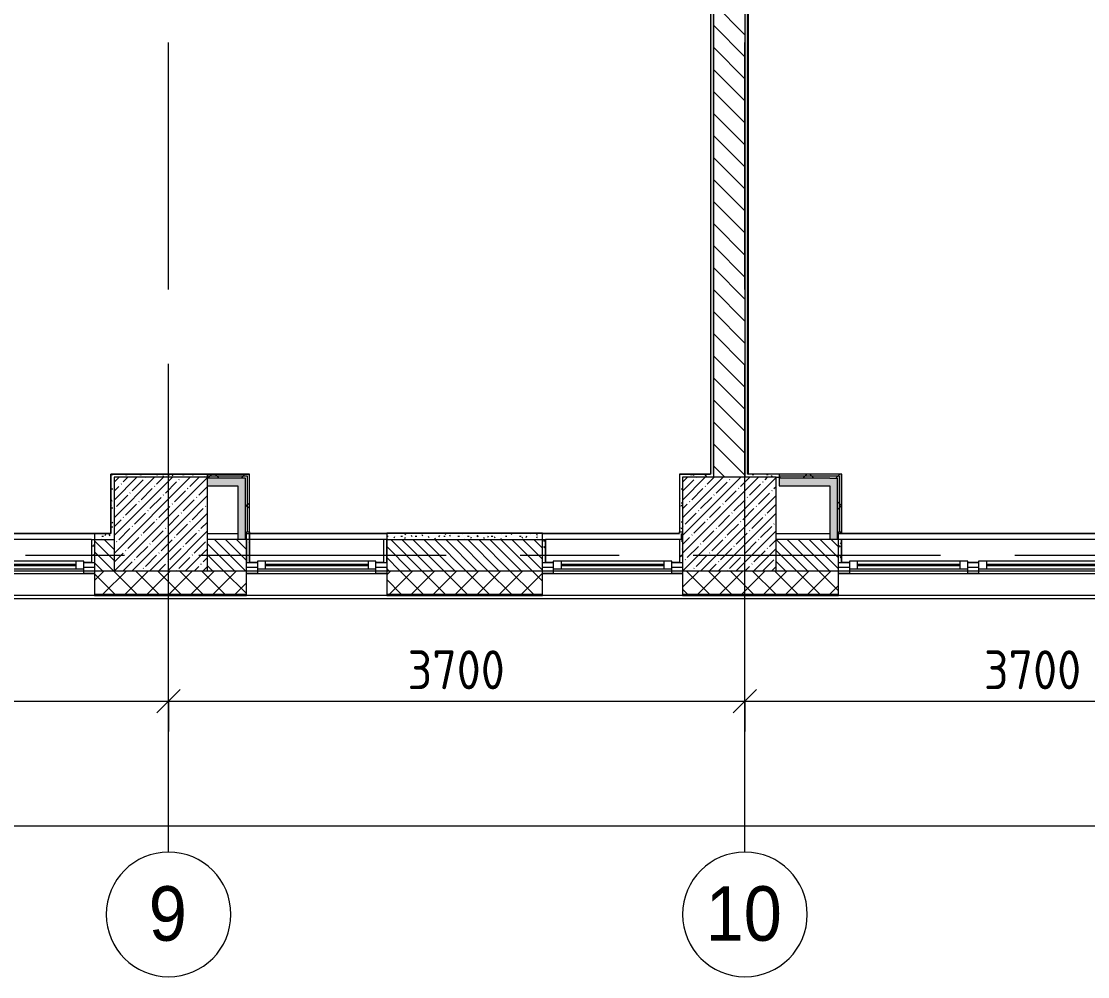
# Model space of a CAD drawing. Header units: millimetres. Extents: x -3708 to 187246, y -8553 to 29000.
# Drawn here: x 24964 to 31810, y -2706 to 3428 of the extents above; entities that cross this region are included whole.
import ezdxf

# ---------------------------------------------------------------- set-up
doc = ezdxf.new("R2010")
doc.units = ezdxf.units.MM
doc.linetypes.add('Осевая', pattern=[3175, 635, -476.25, 1587.5, -476.25])
for name, color, linetype, lineweight in [('A-ANNO-DIMS', 7, 'Continuous', 9), ('A-ANNO-DIMS-100', 7, 'Continuous', 9), ('A-GLAZ', 7, 'Continuous', 9), ('A-GLAZ-1', 7, 'Continuous', 13), ('A-WALL', 7, 'Continuous', 9), ('I-WALL', 7, 'Continuous', 9), ('S-COLS', 7, 'Continuous', 9), ('Оси', 7, 'Continuous', 9), ('Оси-1', 7, 'Continuous', 20), ('Оси-2', 7, 'Осевая', 9)]:
    doc.layers.add(name, color=color, linetype=linetype, lineweight=lineweight)
doc.layers.add('A-WALL-1', color=7, linetype='Continuous', lineweight=9, true_color=0x3c3c3c)
doc.layers.add('A-WALL-FNSH-1', color=7, linetype='Continuous', lineweight=9, true_color=0x3c3c3c)
doc.styles.add('Arial', font='arial.ttf', dxfattribs={"width": 0.9, "height": 350})
doc.styles.add('ISOCPEUR', font='isocpeur.ttf', dxfattribs={"width": 0.9, "height": 250})
doc.dimstyles.new('ISO-2_5_0_9К_БОЛЬШОЙ', dxfattribs={"dimscale": 304.8, "dimtxt": 248.995294, "dimasz": 0.492126, "dimexe": 0.393701, "dimexo": 0.984252, "dimgap": 0, "dimtad": 1, "dimdec": 0, "dimrnd": 10, "dimzin": 0, "dimdsep": 46, "dimtxsty": 'ISOCPEUR', "dimblk1": 'OBLIQUE', "dimblk2": 'OBLIQUE', "dimsah": 1, "dimcen": 0.09, "dimdle": 0.393701, "dimazin": 0, "dimtfac": 1, "dimtdec": 4, "dimtix": 1, "dimtmove": 0, "dimatfit": 3, "dimfxl": 1, "dimtvp": 1, "dimtolj": 1, "dimtzin": 0, "dimarcsym": 2})
pattern_1 = [(135, (0, 0), (-35.35534, -35.35534), [])]
pattern_2 = [(0, (0, 0), (121.92, 30.48), [10.058, -81.382, 10.058, -81.382, -487.68]), (0, (0, 0), (121.92, 30.48), [-182.88, 10.058, -172.822, 10.058, -81.382, -213.36]), (0, (0, 0), (121.92, 30.48), [-457.2, 10.058, -50.902, 10.058, -142.342]), (120, (45.72, 15.24), (-87.356454, 90.345817), [10.058, -81.382, 10.058, -81.382, -487.68]), (120, (45.72, 15.24), (-87.356454, 90.345817), [-182.88, 10.058, -172.822, 10.058, -81.382, -213.36]), (120, (45.72, 15.24), (-87.356454, 90.345817), [-457.2, 10.058, -50.902, 10.058, -142.342]), (240, (60.96, 76.2), (-34.563546, -120.825817), [10.058, -81.382, 10.058, -81.382, -487.68]), (240, (60.96, 76.2), (-34.563546, -120.825817), [-182.88, 10.058, -172.822, 10.058, -81.382, -213.36]), (240, (60.96, 76.2), (-34.563546, -120.825817), [-457.2, 10.058, -50.902, 10.058, -142.342])]
pattern_3 = [(45, (0, 0), (-106.066, 106.066), []), (135, (0, 0), (-106.066, -106.066), [])]

# ---------------------------------------------------------------- blocks, each defined once
blk = doc.blocks.new('BSC_Колонна _Прямоугольная - 600х600-V1-План заполнения и маркировки дверных проемов 1 этажа в осях 1-12')
at = {"layer": 'S-COLS'}
h = blk.add_hatch(dxfattribs=at)
h.set_pattern_fill('FP_4', color=256, style=0, pattern_type=2)
h.set_pattern_definition([(45, (-25860, -200), (-57.02463, 57.02463), []), (45, (-25802.975, -200), (-57.02463, 57.02463), [100.806, -20.161, 3.353, -16.808])])
h.paths.add_polyline_path([(300, -300), (300, 300), (-300, 300), (-300, -300)])
for p, q in [((300, 300), (-300, 300)), ((-300, 300), (-300, -300)), ((300, -300), (300, 300)), ((-300, -300), (300, -300))]:
    blk.add_line(p, q, dxfattribs=at)
blk = doc.blocks.new('BSC_Колонна _Прямоугольная - 600х600-V2-План заполнения и маркировки дверных проемов 1 этажа в осях 1-12')
at = {"layer": 'S-COLS'}
h = blk.add_hatch(dxfattribs=at)
h.set_pattern_fill('FP_5', color=256, style=0, pattern_type=2)
h.set_pattern_definition([(45, (-29509.74, -200), (-57.02463, 57.02463), []), (45, (-29452.72, -200), (-57.02463, 57.02463), [100.806, -20.161, 3.353, -16.808])])
h.paths.add_polyline_path([(-300, -300), (300, -300), (300, 300), (-300, 300), (-300, -280)])
for p, q in [((300, 300), (-300, 300)), ((-300, 300), (-300, -300)), ((300, -300), (300, 300)), ((-300, -300), (300, -300))]:
    blk.add_line(p, q, dxfattribs=at)
blk = doc.blocks.new('120_Окно_СКБ_2Ст - 120_Окно_СКБ_2Ст 2800х2500_створка_-22445922-План заполнения и маркировки дверных проемов 1 этажа в осях 1-12')
at = {"layer": 'A-GLAZ'}
for p, q in [((1400, -57), (-1400, -57)), ((-1380, -127), (-1330, -127)), ((-1280, -107), (450, -107)), ((450, -117), (-1280, -117)), ((500, -127), (570, -127)), ((620, -107), (1280, -107)), ((1280, -117), (620, -117)), ((1330, -127), (1380, -127))]:
    blk.add_line(p, q, dxfattribs=at)
at = {"layer": 'A-GLAZ-1'}
for p, q in [((-1400, -127), (-1400, -57)), ((-1400, -57), (-1330, -57)), ((-1330, -57), (-1330, -127)), ((500, -127), (500, -57)), ((500, -57), (570, -57)), ((570, -57), (570, -127)), ((1330, -127), (1330, -57)), ((1330, -57), (1400, -57)), ((1400, -57), (1400, -127)), ((-1330, -127), (-1400, -127)), ((500, -87), (-1330, -87)), ((-1330, -87), (-1330, -137)), ((-1280, -137), (-1280, -87)), ((450, -137), (450, -87)), ((500, -137), (500, -87)), ((570, -127), (500, -127)), ((1330, -87), (570, -87)), ((570, -87), (570, -137)), ((620, -137), (620, -87)), ((1280, -137), (1280, -87)), ((1330, -137), (1330, -87)), ((1400, -127), (1330, -127)), ((-1330, -137), (500, -137)), ((570, -137), (1330, -137))]:
    blk.add_line(p, q, dxfattribs=at)
blk = doc.blocks.new('120_Окно_СКБ_1Ст - 120_Окно_СКБ_1Ст 900х2500_h_-V52-План заполнения и маркировки дверных проемов 1 этажа в осях 1-12')
at = {"layer": 'A-GLAZ'}
for p, q in [((450, -57), (-450, -57)), ((-430, -127), (-380, -127)), ((-330, -107), (330, -107)), ((330, -117), (-330, -117)), ((380, -127), (430, -127))]:
    blk.add_line(p, q, dxfattribs=at)
at = {"layer": 'A-GLAZ-1'}
for p, q in [((-450, -127), (-450, -57)), ((-450, -57), (-380, -57)), ((-380, -57), (-380, -127)), ((380, -127), (380, -57)), ((380, -57), (450, -57)), ((450, -57), (450, -127)), ((-380, -127), (-450, -127)), ((380, -87), (-380, -87)), ((-380, -87), (-380, -137)), ((-330, -137), (-330, -87)), ((330, -137), (330, -87)), ((380, -137), (380, -87)), ((450, -127), (380, -127)), ((-380, -137), (380, -137))]:
    blk.add_line(p, q, dxfattribs=at)
blk = doc.blocks.new('120_Окно_СКБ_1Ст - 120_Окно_СКБ_1Ст 900х2500_h_-V53-План заполнения и маркировки дверных проемов 1 этажа в осях 1-12')
at = {"layer": 'A-GLAZ'}
for p, q in [((450, -57), (-450, -57)), ((-430, -127), (-380, -127)), ((-330, -107), (330, -107)), ((330, -117), (-330, -117)), ((380, -127), (430, -127))]:
    blk.add_line(p, q, dxfattribs=at)
at = {"layer": 'A-GLAZ-1'}
for p, q in [((-450, -127), (-450, -57)), ((-450, -57), (-380, -57)), ((-380, -57), (-380, -127)), ((380, -127), (380, -57)), ((380, -57), (450, -57)), ((450, -57), (450, -127)), ((-380, -127), (-450, -127)), ((380, -87), (-380, -87)), ((-380, -87), (-380, -137)), ((-330, -137), (-330, -87)), ((330, -137), (330, -87)), ((380, -137), (380, -87)), ((450, -127), (380, -127)), ((-380, -137), (380, -137))]:
    blk.add_line(p, q, dxfattribs=at)
blk = doc.blocks.new('Ось сетки - D8-29747960-План заполнения и маркировки дверных проемов 1 этажа в осях 1-12')
at = {"layer": 'Оси-1'}
for start, end in [(360, 180), (180, 360)]:
    blk.add_arc((0, 0), 4, start, end, dxfattribs=at)
blk = doc.blocks.new('DIMBLOCK8-План заполнения и маркировки дверных проемов 1 этажа в осях 1-12')
at = {"layer": 'A-ANNO-DIMS-100'}
for p, q in [((22210, -1131.5), (22210, -817.6)), ((25910, -1131.5), (25910, -817.6)), ((22210, -937.6), (25910, -937.6)), ((22210, -937.6), (22210, -1131.5)), ((25910, -937.6), (25910, -1131.5))]:
    blk.add_line(p, q, dxfattribs=at)
at = {"layer": 'A-ANNO-DIMS-100', "lineweight": 20}
for p, q in [((22210, -937.6), (22285, -862.6)), ((25910, -937.6), (25985, -862.6)), ((22210, -937.6), (22135, -1012.6)), ((25910, -937.6), (25835, -1012.6))]:
    blk.add_line(p, q, dxfattribs=at)
at = {"layer": 'A-ANNO-DIMS-100', "color": 0, "insert": (23744, -611), "char_height": 250, "width": 758.478, "attachment_point": 1, "line_spacing_factor": 1.149209, "style": 'ISOCPEUR'}
blk.add_mtext('3700', dxfattribs=at)
blk = doc.blocks.new('_Oblique')
at = {"color": 0, "linetype": 'ByBlock', "lineweight": -2}
blk.add_line((-0.5, -0.5), (0.5, 0.5), dxfattribs=at)
blk = doc.blocks.new('DIMBLOCK9-План заполнения и маркировки дверных проемов 1 этажа в осях 1-12')
at = {"layer": 'A-ANNO-DIMS-100'}
for p, q in [((25910, -1131.5), (25910, -817.6)), ((29610, -1131.5), (29610, -817.6)), ((25910, -937.6), (29610, -937.6)), ((25910, -937.6), (25910, -1131.5)), ((29610, -937.6), (29610, -1131.5))]:
    blk.add_line(p, q, dxfattribs=at)
at = {"layer": 'A-ANNO-DIMS-100', "lineweight": 20}
for p, q in [((25910, -937.6), (25985, -862.6)), ((29610, -937.6), (29685, -862.6)), ((25910, -937.6), (25835, -1012.6)), ((29610, -937.6), (29535, -1012.6))]:
    blk.add_line(p, q, dxfattribs=at)
at = {"layer": 'A-ANNO-DIMS-100', "color": 0, "insert": (27444, -611), "char_height": 250, "width": 758.478, "attachment_point": 1, "line_spacing_factor": 1.149209, "style": 'ISOCPEUR'}
blk.add_mtext('3700', dxfattribs=at)
blk = doc.blocks.new('DIMBLOCK10-План заполнения и маркировки дверных проемов 1 этажа в осях 1-12')
at = {"layer": 'A-ANNO-DIMS-100'}
for p, q in [((29610, -1131.5), (29610, -817.6)), ((33310, -1131.5), (33310, -817.6)), ((29610, -937.6), (33310, -937.6)), ((29610, -937.6), (29610, -1131.5)), ((33310, -937.6), (33310, -1131.5))]:
    blk.add_line(p, q, dxfattribs=at)
at = {"layer": 'A-ANNO-DIMS-100', "lineweight": 20}
for p, q in [((29610, -937.6), (29685, -862.6)), ((33310, -937.6), (33385, -862.6)), ((29610, -937.6), (29535, -1012.6)), ((33310, -937.6), (33235, -1012.6))]:
    blk.add_line(p, q, dxfattribs=at)
at = {"layer": 'A-ANNO-DIMS-100', "color": 0, "insert": (31144, -611), "char_height": 250, "width": 758.478, "attachment_point": 1, "line_spacing_factor": 1.149209, "style": 'ISOCPEUR'}
blk.add_mtext('3700', dxfattribs=at)
blk = doc.blocks.new('DIMBLOCK25-План заполнения и маркировки дверных проемов 1 этажа в осях 1-12')
at = {"layer": 'A-ANNO-DIMS-100'}
for p, q in [((110, -1931.5), (110, -1617.6)), ((38310, -1931.5), (38310, -1617.6)), ((-10, -1737.6), (38430, -1737.6)), ((110, -1737.6), (110, -1931.5)), ((38310, -1737.6), (38310, -1931.5))]:
    blk.add_line(p, q, dxfattribs=at)
at = {"layer": 'A-ANNO-DIMS-100', "lineweight": 20}
for p, q in [((110, -1737.6), (185, -1662.6)), ((38310, -1737.6), (38385, -1662.6)), ((110, -1737.6), (35, -1812.6)), ((38310, -1737.6), (38235, -1812.6))]:
    blk.add_line(p, q, dxfattribs=at)
at = {"layer": 'A-ANNO-DIMS-100', "color": 0, "insert": (18815, -1411), "char_height": 250, "width": 948.097, "attachment_point": 1, "line_spacing_factor": 1.149209, "style": 'ISOCPEUR'}
blk.add_mtext('38200', dxfattribs=at)

msp = doc.modelspace()

# ---------------------------------------------------------------- hatches: boundary and pattern name
at = {"layer": 'A-WALL'}
h = msp.add_hatch(dxfattribs=at)
h.set_pattern_fill('FP_33', color=256, style=0, pattern_type=2)
h.set_pattern_definition(pattern_1)
h.paths.add_polyline_path([(6830, -100), (7660, -100), (7660, 100), (6830, 100), (6830, -80)])
h.paths.add_polyline_path([(28309.7, -100), (28309.7, 100), (27310, 100), (27310, -100), (27860.7, -100)])
h.paths.add_polyline_path([(22510, -100), (22635, -100), (22635, 100), (22510, 100), (22510, -80)])
h.paths.add_polyline_path([(21910, -100), (21910, 100), (21610, 100), (21610, -100)])
h.paths.add_polyline_path([(20510, -100), (20710, -100), (20710, 100), (19360, 100), (19360, -100), (19735.8, -100)])
h.paths.add_polyline_path([(25435, -100), (25560, -100), (25560, 100), (25435, 100), (25435, -80)])
h.paths.add_polyline_path([(12160, -100), (12160, 100), (12010, 100), (12010, -100)])
h.paths.add_polyline_path([(26160, -100), (26410, -100), (26410, 100), (26160, 100), (26160, -80)])
h.paths.add_polyline_path([(16510, -100), (16660, -100), (16660, 100), (16510, 100), (16510, -80)])
h.paths.add_polyline_path([(9338.7, -100), (9910, -100), (9910, 100), (9159.7, 100), (9159.7, -100)])
h.paths.add_polyline_path([(14860, -100), (15610, -100), (15610, 100), (14860, 100), (14860, -80)])
h = msp.add_hatch(dxfattribs=at)
h.set_pattern_fill('FP_33', color=256, style=0, pattern_type=2)
h.set_pattern_definition(pattern_1)
h.paths.add_polyline_path([(29809.7, -100), (30210, -100), (30210, 100), (29809.7, 100), (29809.7, -80)])
h = msp.add_hatch(dxfattribs=at)
h.set_pattern_fill('FP_8', color=256, style=0, pattern_type=2)
h.set_pattern_definition([(45, (0, 0), (-70.71068, 70.71068), []), (135, (0, 0), (-70.71068, -70.71068), [])])
h.paths.add_polyline_path([(27310, -250), (28309.7, -250), (28309.7, -100), (27310, -100), (27310, -211.8)])
h.paths.add_polyline_path([(33870, -250), (33870, -100), (33010, -100), (33010, -250), (33277.3, -250)])
h.paths.add_polyline_path([(35970, -250), (37090, -250), (37090, -100), (35970, -100), (35970, -190.3)])
h.paths.add_polyline_path([(38640, -250), (38640, -100), (37990, -100), (37990, -250)])
h.paths.add_polyline_path([(17027.5, -250), (17260, -250), (17260, -100), (16510, -100), (16510, -250)])
h.paths.add_polyline_path([(25435, -250), (26410, -250), (26410, -100), (25435, -100), (25435, -216.5)])
h.paths.add_polyline_path([(6830, -250), (8259.7, -250), (8259.7, -100), (6830, -100)])
h.paths.add_polyline_path([(9159.7, -250), (9910, -250), (9910, -100), (9159.7, -100), (9159.7, -118)])
h.paths.add_polyline_path([(19360, -250), (20710, -250), (20710, -100), (19360, -100), (19360, -231.6)])
h.paths.add_polyline_path([(22635, -250), (22635, -100), (21610, -100), (21610, -250), (22444.1, -250)])
h.paths.add_polyline_path([(29209.7, -250), (30210, -250), (30210, -100), (29209.7, -100), (29209.7, -207.1)])
h.paths.add_polyline_path([(15610, -250), (15610, -100), (14860, -100), (14860, -250)])
h.paths.add_polyline_path([(12760, -250), (12760, -100), (12010, -100), (12010, -250)])
h.paths.add_polyline_path([(3135, -250), (3730, -250), (3730, -100), (-260, -100), (-260, -250), (777.6, -250)])
at = {"layer": 'I-WALL'}
h = msp.add_hatch(dxfattribs=at)
h.set_pattern_fill('FP_20', color=256, style=0, pattern_type=2)
h.set_pattern_definition([(135, (0, 0), (-70.71068, -70.71068), [])])
h.paths.add_polyline_path([(29409.7, 500), (29609.7, 500), (29609.7, 7300), (29409.7, 7300), (29409.7, 1524.9)])
h = msp.add_hatch(dxfattribs=at)
h.set_pattern_fill('FP_86', color=256, style=0, pattern_type=2)
h.set_pattern_definition(pattern_2)
h.paths.add_polyline_path([(29609.7, 520), (29628.7, 520), (29628.7, 7280), (29609.7, 7280), (29609.7, 858)])
h = msp.add_hatch(dxfattribs=at)
h.set_pattern_fill('FP_86', color=256, style=0, pattern_type=2)
h.set_pattern_definition(pattern_2)
h.paths.add_polyline_path([(29389.7, 520), (29409.7, 520), (29409.7, 6990), (29389.7, 6990), (29389.7, 520.1)])
h = msp.add_hatch(dxfattribs=at)
h.set_pattern_fill('FP_86', color=256, style=0, pattern_type=2)
h.set_pattern_definition(pattern_2)
h.paths.add_polyline_path([(25560, 140), (25560, 520), (25540, 520), (25540, 140)])
h = msp.add_hatch(dxfattribs=at)
h.set_pattern_fill('FP_86', color=256, style=0, pattern_type=2)
h.set_pattern_definition(pattern_2)
h.paths.add_polyline_path([(26160, 500), (26160, 520), (25560, 520), (25560, 500)])
h = msp.add_hatch(dxfattribs=at)
h.set_pattern_fill('FP_87', color=256, style=0, pattern_type=2)
h.set_pattern_definition(pattern_3)
h.paths.add_polyline_path([(26403.5, 507.5), (26416, 507.5), (26416, 520), (26160, 520), (26160, 507.5), (26353.5, 507.5)])
h = msp.add_hatch(dxfattribs=at)
h.set_pattern_fill('FP_87', color=256, style=0, pattern_type=2)
h.set_pattern_definition(pattern_3)
h.paths.add_polyline_path([(26353.5, 495), (26403.5, 495), (26403, 507.5), (26160, 507.5), (26160, 495)])
for points in [[(26353.5, 445), (26353.5, 495), (26160, 495), (26160, 445)], [(26353.5, 100), (26403.5, 100), (26403.5, 495), (26353.5, 495), (26353.5, 138.2)], [(30155, 445), (30155, 495), (29829.7, 495), (29829.7, 445)], [(30155, 100), (30205, 100), (30205, 495), (30155, 495), (30155, 115.8)]]:
    msp.add_hatch(color=256, dxfattribs=at).paths.add_polyline_path(points)
h = msp.add_hatch(dxfattribs=at)
h.set_pattern_fill('FP_87', color=256, style=0, pattern_type=2)
h.set_pattern_definition(pattern_3)
h.paths.add_polyline_path([(26410, 100), (26410, 150), (26416, 150), (26416, 507.5), (26403.5, 507.5), (26403.5, 100)])
h = msp.add_hatch(dxfattribs=at)
h.set_pattern_fill('FP_87', color=256, style=0, pattern_type=2)
h.set_pattern_definition(pattern_3)
h.paths.add_polyline_path([(26428.5, 150), (26428.5, 520), (26416, 520), (26416, 150)])
h = msp.add_hatch(dxfattribs=at)
h.set_pattern_fill('FP_86', color=256, style=0, pattern_type=2)
h.set_pattern_definition(pattern_2)
h.paths.add_polyline_path([(29209.7, 150), (29209.7, 520), (29189.7, 520), (29189.7, 150), (29199.7, 150)])
h = msp.add_hatch(dxfattribs=at)
h.set_pattern_fill('FP_86', color=256, style=0, pattern_type=2)
h.set_pattern_definition(pattern_2)
h.paths.add_polyline_path([(29389.7, 500), (29409.7, 500), (29409.7, 520), (29209.7, 520), (29209.7, 500), (29214.9, 500)])
h = msp.add_hatch(dxfattribs=at)
h.set_pattern_fill('FP_86', color=256, style=0, pattern_type=2)
h.set_pattern_definition(pattern_2)
h.paths.add_polyline_path([(29809.7, 500), (29829.7, 500), (29829.7, 520), (29609.7, 520), (29609.7, 500), (29628.7, 500)])
h = msp.add_hatch(dxfattribs=at)
h.set_pattern_fill('FP_87', color=256, style=0, pattern_type=2)
h.set_pattern_definition(pattern_3)
h.paths.add_polyline_path([(30205, 507.5), (30217.5, 507.5), (30217.5, 520), (29829.7, 520), (29829.7, 507.5), (30155, 507.5)])
h = msp.add_hatch(dxfattribs=at)
h.set_pattern_fill('FP_87', color=256, style=0, pattern_type=2)
h.set_pattern_definition(pattern_3)
h.paths.add_polyline_path([(30155, 495), (30205, 495), (30204.5, 507.5), (29829.7, 507.5), (29829.7, 495)])
h = msp.add_hatch(dxfattribs=at)
h.set_pattern_fill('FP_87', color=256, style=0, pattern_type=2)
h.set_pattern_definition(pattern_3)
h.paths.add_polyline_path([(30210, 100), (30210, 150), (30217.5, 150), (30217.5, 507.5), (30205, 507.5), (30205, 100)])
h = msp.add_hatch(dxfattribs=at)
h.set_pattern_fill('FP_87', color=256, style=0, pattern_type=2)
h.set_pattern_definition(pattern_3)
h.paths.add_polyline_path([(30230, 150), (30230, 520), (30217.5, 520), (30217.5, 150)])
h = msp.add_hatch(dxfattribs=at)
h.set_pattern_fill('FP_86', color=256, style=0, pattern_type=2)
h.set_pattern_definition(pattern_2)
h.paths.add_polyline_path([(25560, 100), (25560, 140), (25435, 140), (25435, 100)])
h = msp.add_hatch(dxfattribs=at)
h.set_pattern_fill('FP_86', color=256, style=0, pattern_type=2)
h.set_pattern_definition(pattern_2)
h.paths.add_polyline_path([(27310, 100), (28309.7, 100), (28309.7, 140), (27310, 140), (27310, 123.2)])
h = msp.add_hatch(dxfattribs=at)
h.set_pattern_fill('FP_86', color=256, style=0, pattern_type=2)
h.set_pattern_definition(pattern_2)
h.paths.add_polyline_path([(25435, -48), (25435, 100), (25415, 100), (25415, -48)])
h = msp.add_hatch(dxfattribs=at)
h.set_pattern_fill('FP_86', color=256, style=0, pattern_type=2)
h.set_pattern_definition(pattern_2)
h.paths.add_polyline_path([(26430, -48), (26430, 100), (26410, 100), (26410, -48)])
h = msp.add_hatch(dxfattribs=at)
h.set_pattern_fill('FP_86', color=256, style=0, pattern_type=2)
h.set_pattern_definition(pattern_2)
h.paths.add_polyline_path([(28309.7, -48), (28329.7, -48), (28329.7, 100), (28309.7, 100)])
h = msp.add_hatch(dxfattribs=at)
h.set_pattern_fill('FP_86', color=256, style=0, pattern_type=2)
h.set_pattern_definition(pattern_2)
h.paths.add_polyline_path([(29209.7, -48), (29209.7, 100), (29189.7, 100), (29189.7, -48)])
h = msp.add_hatch(dxfattribs=at)
h.set_pattern_fill('FP_86', color=256, style=0, pattern_type=2)
h.set_pattern_definition(pattern_2)
h.paths.add_polyline_path([(30230, -48), (30230, 100), (30210, 100), (30210, -48)])

# ---------------------------------------------------------------- linework, layer by layer
at = {"layer": 'A-WALL'}
for p, q in [((29389.7, 6962), (29389.7, 520)), ((26160, 500), (26160, 520)), ((26416, 507.5), (26160, 507.5)), ((26403.5, 495), (26160, 495)), ((26403.5, 100), (26403.5, 495)), ((26416, 150), (26416, 507.5)), ((29628.7, 520), (29630.7, 520)), ((29829.7, 520), (29829.7, 500)), ((30217.5, 507.5), (29829.7, 507.5)), ((30155, 495), (29829.7, 495)), ((30155, 495), (30205, 495)), ((30205, 100), (30205, 495)), ((30217.5, 150), (30217.5, 507.5)), ((25435, 140), (25540, 140)), ((28309.7, 140), (27310, 140)), ((25415, 100), (25560, 100)), ((27310, 100), (28329.7, 100)), ((22510, -100), (25435, -100)), ((25435, -100), (25560, -100)), ((26160, -100), (29209.7, -100)), ((29809.7, -100), (33010, -100)), ((25435, -258), (22635, -258)), ((25435, -250), (26410, -250)), ((25435, -253), (26410, -253)), ((27310, -258), (26410, -258)), ((27310, -250), (28309.7, -250)), ((27310, -253), (28309.7, -253)), ((29209.7, -258), (28309.7, -258)), ((29209.7, -250), (30210, -250)), ((29209.7, -253), (30210, -253)), ((33010, -258), (30210, -258)), ((38640, -280), (-290, -280))]:
    msp.add_line(p, q, dxfattribs=at)
at = {"layer": 'A-WALL-1'}
for p, q in [((29608.7, 7300), (29608.7, 500)), ((29609.7, 7300), (29609.7, 500)), ((29628.7, 520), (29628.7, 7280)), ((29409.7, 500), (29409.7, 6990)), ((26428.5, 150), (26428.5, 520)), ((29189.7, 520), (29189.7, 150)), ((29389.7, 520), (29388.7, 520)), ((30230, 520), (29630.7, 520)), ((29809.7, 500), (29829.7, 500)), ((29829.7, 500), (29829.7, 445)), ((30230, 150), (30230, 520)), ((26160, 445), (26353.5, 445)), ((26353.5, 445), (26353.5, 100)), ((29829.7, 445), (30155, 445)), ((30155, 445), (30155, 100)), ((25435, 140), (25435, -250)), ((25540, 141), (25540, 140)), ((26410, -250), (26410, 150)), ((26410, 150), (26428.5, 150)), ((27310, 140), (27310, -250)), ((28309.7, -250), (28309.7, 140)), ((29189.7, 150), (29209.7, 150)), ((30210, -250), (30210, 150)), ((30210, 150), (30230, 150)), ((25415, 100), (25415, -48)), ((26430, 100), (26160, 100)), ((26410, 100), (26410, -48)), ((26430, -48), (26430, 100)), ((27290, 100), (27290, -48)), ((27310, 100), (27290, 100)), ((27310, -48), (27310, 100)), ((28329.7, -48), (28329.7, 100)), ((29189.7, 100), (29189.7, -48)), ((29209.7, 100), (29189.7, 100)), ((30230, 100), (29809.7, 100)), ((30230, -48), (30230, 100)), ((25415, -48), (25435, -48)), ((26410, -48), (26430, -48)), ((27290, -48), (27310, -48)), ((28309.7, -48), (28329.7, -48)), ((29189.7, -48), (29209.7, -48)), ((30210, -48), (30230, -48)), ((29209.7, -100), (29209.7, -250))]:
    msp.add_line(p, q, dxfattribs=at)
at = {"layer": 'A-WALL-FNSH-1'}
for p, q in [((29629.7, 7279), (29629.7, 520)), ((29630.7, 521), (29630.7, 7279)), ((29388.7, 6962), (29388.7, 521)), ((25539, 521), (25539, 141)), ((26429.5, 521), (25539, 521)), ((25540, 141), (25540, 520)), ((25540, 520), (26428.5, 520)), ((26429.5, 100), (26429.5, 521)), ((29388.7, 521), (29188.7, 521)), ((29188.7, 521), (29188.7, 150)), ((29189.7, 520), (29388.7, 520)), ((30231, 521), (29630.7, 521)), ((30231, 141), (30231, 521)), ((25435, 141), (25435, 140)), ((25435, 141), (25540, 141)), ((26428.5, 140), (26428.5, 100)), ((28309.7, 141), (27310, 141)), ((27310, 141), (27310, 140)), ((28309.7, 140), (28309.7, 141)), ((29188.7, 150), (29189.7, 150)), ((25414, 100), (25414, -48)), ((25415, 100), (25414, 100)), ((26431, 100), (26430, 100)), ((26431, -48), (26431, 100)), ((27289, 100), (27289, -48)), ((27290, 100), (27289, 100)), ((28330.7, 100), (28329.7, 100)), ((28330.7, -48), (28330.7, 100)), ((29188.7, 100), (29188.7, -48)), ((29189.7, 100), (29188.7, 100)), ((30231, 100), (30230, 100)), ((30231, -48), (30231, 100)), ((25414, -48), (25415, -48)), ((26430, -48), (26431, -48)), ((27289, -48), (27290, -48)), ((28329.7, -48), (28330.7, -48)), ((29188.7, -48), (29189.7, -48)), ((30230, -48), (30231, -48)), ((25435, -250), (25435, -258)), ((25435, -258), (26410, -258)), ((26410, -258), (26410, -250)), ((27310, -250), (27310, -258)), ((27310, -258), (28309.7, -258)), ((28309.7, -258), (28309.7, -250)), ((29209.7, -250), (29209.7, -258)), ((29209.7, -258), (30210, -258)), ((30210, -258), (30210, -250))]:
    msp.add_line(p, q, dxfattribs=at)
at = {"layer": 'I-WALL'}
for p, q in [((22635, 140), (25435, 140)), ((22656, 141), (25435, 141)), ((26160, 140), (26353.5, 140)), ((26410, 140), (27310, 140)), ((26428.5, 150), (26428.5, 140)), ((26429.5, 141), (27310, 141)), ((28309.7, 141), (29189.7, 141)), ((28309.7, 140), (29189.7, 140)), ((29188.7, 141), (29188.7, 150)), ((29189.7, 141), (29189.7, 150)), ((29199.7, 140), (29199.7, 100)), ((29809.7, 140), (30155, 140)), ((30210, 140), (33010, 140)), ((30220, 140), (30220, 141)), ((30220, 141), (33000, 141)), ((30230, 150), (30230, 140)), ((25414, 100), (22656, 100)), ((27289, 100), (26431, 100)), ((29188.7, 100), (28330.7, 100)), ((32989, 100), (30231, 100)), ((25435, -80), (25365, -80)), ((26480, -80), (26410, -80)), ((27310, -80), (27240, -80)), ((28379.7, -80), (28309.7, -80)), ((29209.7, -80), (29139.7, -80)), ((30280, -80), (30210, -80)), ((31110, -80), (31040, -80))]:
    msp.add_line(p, q, dxfattribs=at)
at = {"layer": 'Оси'}
for p, q in [((25910, -1906.3), (25910, 593.7)), ((29610, -1906.3), (29610, 593.7))]:
    msp.add_line(p, q, dxfattribs=at)
at = {"layer": 'Оси-2'}
for p, q in [((25910, 593.7), (25910, 24898.1)), ((29610, 593.7), (29610, 24898.1)), ((-407.8, 0), (35810, 0))]:
    msp.add_line(p, q, dxfattribs=at)

# ---------------------------------------------------------------- block references
at = {"layer": 'A-GLAZ', "rotation": 180}
for name, p in [('120_Окно_СКБ_2Ст - 120_Окно_СКБ_2Ст 2800х2500_створка_-22445922-План заполнения и маркировки дверных проемов 1 этажа в осях 1-12', (24035, -175)), ('120_Окно_СКБ_1Ст - 120_Окно_СКБ_1Ст 900х2500_h_-V53-План заполнения и маркировки дверных проемов 1 этажа в осях 1-12', (26860, -175)), ('120_Окно_СКБ_1Ст - 120_Окно_СКБ_1Ст 900х2500_h_-V52-План заполнения и маркировки дверных проемов 1 этажа в осях 1-12', (28759.7, -175)), ('120_Окно_СКБ_2Ст - 120_Окно_СКБ_2Ст 2800х2500_створка_-22445922-План заполнения и маркировки дверных проемов 1 этажа в осях 1-12', (31610, -175))]:
    msp.add_blockref(name, p, dxfattribs=at)
at = {"layer": 'S-COLS'}
for name, p in [('BSC_Колонна _Прямоугольная - 600х600-V1-План заполнения и маркировки дверных проемов 1 этажа в осях 1-12', (25860, 200)), ('BSC_Колонна _Прямоугольная - 600х600-V2-План заполнения и маркировки дверных проемов 1 этажа в осях 1-12', (29509.7, 200))]:
    msp.add_blockref(name, p, dxfattribs=at)
at = {"layer": 'Оси-1', "xscale": 99.99999999999993, "yscale": 99.99999999999993, "zscale": 99.99999999999993}
for p in [(25910, -2306.3), (29610, -2306.3)]:
    msp.add_blockref('Ось сетки - D8-29747960-План заполнения и маркировки дверных проемов 1 этажа в осях 1-12', p, dxfattribs=at)

# ---------------------------------------------------------------- texts
at = {"layer": 'Оси', "char_height": 350, "attachment_point": 1, "style": 'Arial'}
for s, insert, width in [('\\fArial|b0|i0|c204|p34|;\\W.9;9', (25782.5, -2125.6), 303.038), ('10', (29357.4, -2125.6), 606.076)]:
    msp.add_mtext(s, dxfattribs=dict(at, insert=insert, width=width))

# ---------------------------------------------------------------- dimensions: what is measured, and where the dimension line sits
at = {"layer": 'A-ANNO-DIMS'}
for base, p1, p2, override, picture, middle in [((25910, -937.6), (22210, -831.5), (25910, -831.5), {"dimpost": '<>', "dimfxl": 3700}, 'DIMBLOCK8-План заполнения и маркировки дверных проемов 1 этажа в осях 1-12', (24060, -812.6)), ((29610, -937.6), (25910, -831.5), (29610, -831.5), {"dimpost": '<>', "dimfxl": 3700}, 'DIMBLOCK9-План заполнения и маркировки дверных проемов 1 этажа в осях 1-12', (27760, -812.6)), ((33310, -937.6), (29610, -831.5), (33310, -831.5), {"dimpost": '<>', "dimfxl": 3700}, 'DIMBLOCK10-План заполнения и маркировки дверных проемов 1 этажа в осях 1-12', (31460, -812.6)), ((38310, -1737.6), (110, -1631.5), (38310, -1631.5), {"dimpost": '<>', "dimfxl": 38199.999966}, 'DIMBLOCK25-План заполнения и маркировки дверных проемов 1 этажа в осях 1-12', (19210, -1612.6))]:
    dim = msp.add_linear_dim(base=base, p1=p1, p2=p2, dimstyle='ISO-2_5_0_9К_БОЛЬШОЙ', override=override, dxfattribs=at)
    dim.commit()
    dim.dimension.update_dxf_attribs({"geometry": picture, "text_midpoint": middle})

doc.saveas('drawing.dxf')
